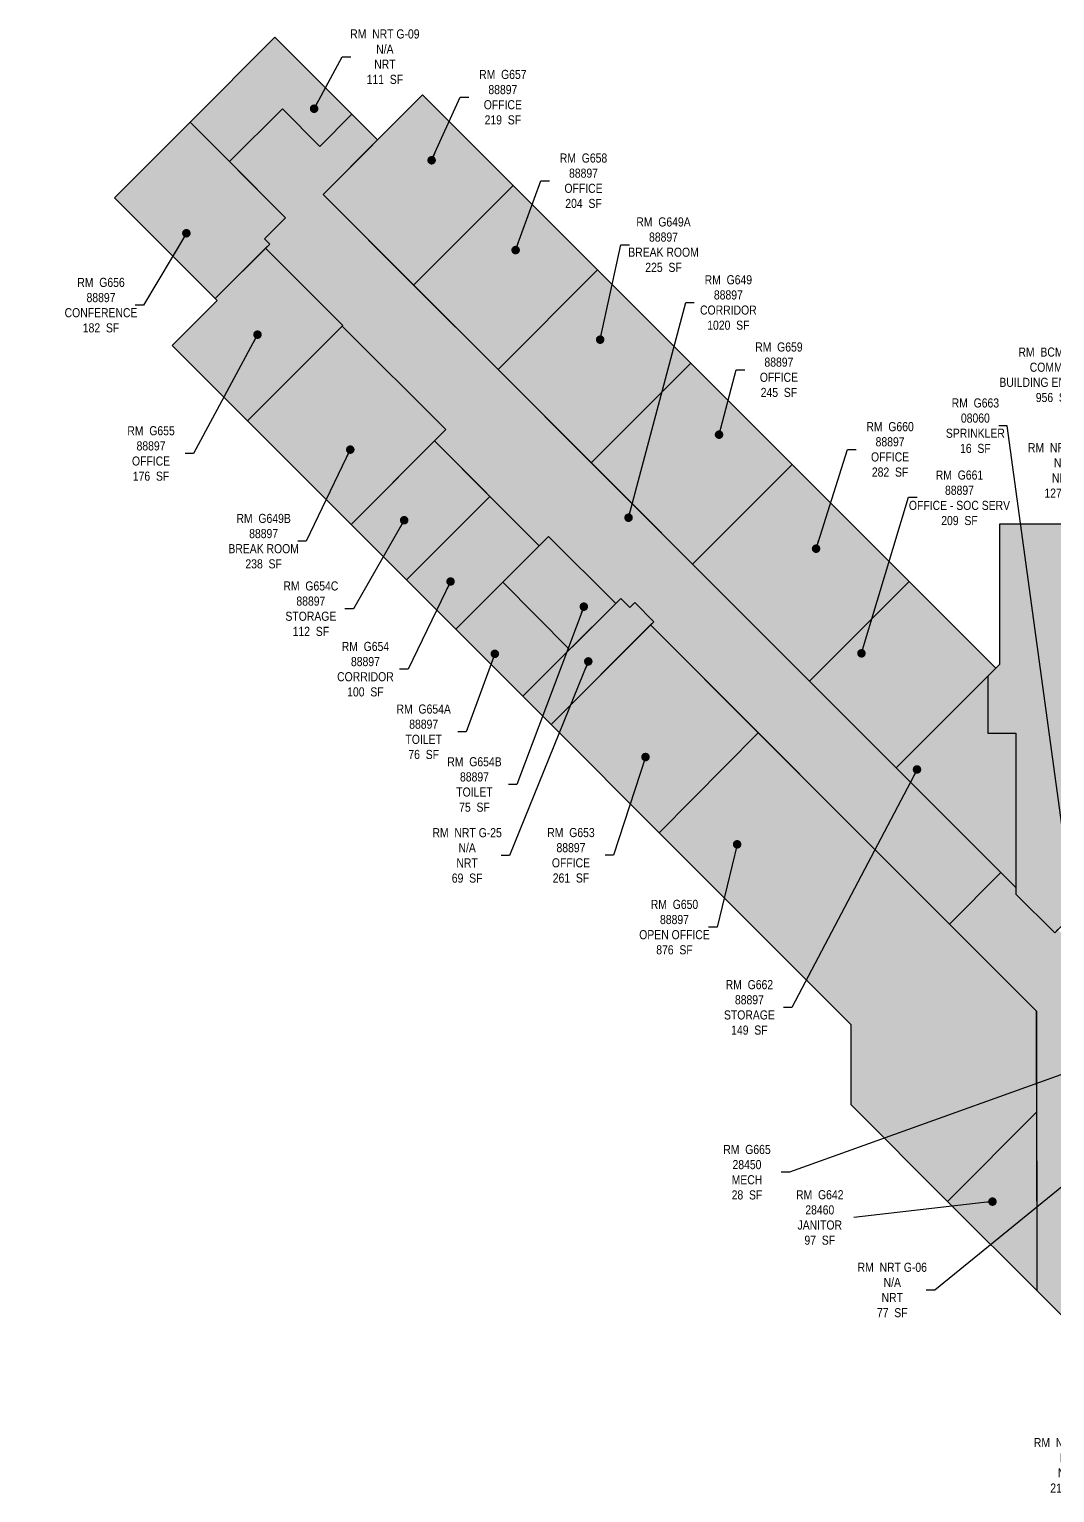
# Model space of a CAD drawing. Header units: inches. Extents: x -3327 to 3513, y 24 to 2921.
# Drawn here: x -3327 to -1972, y 988 to 2921 of the extents above; entities that cross this region are included whole.
import ezdxf

# ---------------------------------------------------------------- set-up
doc = ezdxf.new("R2010")
doc.units = ezdxf.units.IN
doc.header["$MEASUREMENT"] = 0
for name, color, linetype in [('0-LABEL', 3, 'Continuous'), ('1-NRT', 200, 'Continuous'), ('1-NRT-PTN', 253, 'Continuous'), ('2-BCM', 140, 'Continuous'), ('2-BCM-PTN', 250, 'Continuous'), ('3-FCM', 190, 'Continuous'), ('3-FCM-PTN', 9, 'Continuous'), ('4-OCC', 6, 'Continuous'), ('4-OCC-PTN', 95, 'Continuous')]:
    doc.layers.add(name, color=color, linetype=linetype)
doc.styles.add('ArialN', font='ARIALN.TTF')
doc.dimstyles.new('AB-120', dxfattribs={"dimscale": 120, "dimtxt": 0.125, "dimasz": 0.09375, "dimexe": 0.0625, "dimexo": 0.125, "dimgap": 0.375, "dimtad": 0, "dimtih": 1, "dimtoh": 1, "dimdec": 4, "dimrnd": 0.0625, "dimzin": 0, "dimdsep": 46, "dimlunit": 4, "dimtxsty": 'ArialN', "dimblk": 'ARCHTICK', "dimcen": 0.09375, "dimclrd": 256, "dimclre": 256, "dimclrt": 256, "dimadec": 0, "dimazin": 0, "dimtfac": 1, "dimtdec": 4, "dimtofl": 0, "dimtmove": 2, "dimatfit": 3, "dimldrblk": 'DOT', "dimfxl": 0, "dimfrac": 2, "dimtolj": 1, "dimtzin": 0, "dimlwd": -1, "dimlwe": -1, "dimarcsym": 0})

# ---------------------------------------------------------------- blocks, each defined once
blk = doc.blocks.new('_ArchTick')
at = {"const_width": 0.15}
blk.add_lwpolyline([(-0.5, -0.5), (0.5, 0.5)], dxfattribs=at)
blk = doc.blocks.new('_Dot')
at = {"lineweight": -2}
blk.add_line((-0.5, 0), (-1, 0), dxfattribs=at)
at = {"const_width": 0.5}
blk.add_lwpolyline([(-0.25, 0, 1), (0.25, 0, 1)], format="xyb", close=True, dxfattribs=at)

msp = doc.modelspace()

# ---------------------------------------------------------------- hatches: boundary and pattern name
at = {"layer": '1-NRT-PTN'}
for points in [[(-3002.1, 2910.8), (-3114.3, 2798.6), (-3062, 2746.3), (-2992.2, 2816), (-2942.7, 2766.5), (-2900.3, 2809)], [(-2674.5, 2040.1), (-2637.2, 2002.9), (-2501.5, 2138.6), (-2526.7, 2163.9), (-2532.9, 2157.4), (-2545.1, 2169.5), (-2674.5, 2040.1)]]:
    msp.add_hatch(color=256, dxfattribs=at).paths.add_polyline_path(points)
at = {"layer": '2-BCM-PTN'}
msp.add_hatch(color=256, dxfattribs=at).paths.add_polyline_path([(-1681.5, 2072), (-1681.5, 2267.5), (-1789.5, 2267.5), (-1936.5, 2267.5), (-2044.5, 2267.5), (-2044.5, 2086.5), (-2044.5, 2082.2), (-2049.6, 2077.1), (-2060.2, 2066.5), (-2060.2, 1991.5), (-2023.1, 1991.5), (-2023.1, 1787.5), (-2023.1, 1779), (-1971.7, 1727.6), (-1919, 1780.3), (-1919, 1787.7), (-1807.1, 1899.7), (-1807.1, 1904), (-1807.1, 1957.4), (-1814.3, 1964.7), (-1704, 2075), (-1691.3, 2062.3)])
at = {"layer": '3-FCM-PTN'}
msp.add_hatch(color=256, dxfattribs=at).paths.add_polyline_path([(-1670.1, 1820.4), (-1606.4, 1756.8), (-1680.3, 1682.9), (-1675.8, 1678.4), (-1729.2, 1625), (-1717.6, 1613.4), (-1610.8, 1613.4), (-1604.8, 1607.4), (-1596.3, 1607.4), (-1532.6, 1671), (-1472.4, 1610.8), (-1472.6, 1610.5), (-1472.6, 1608), (-1468.3, 1608), (-1468.3, 1509), (-1468.3, 1497.1), (-1485.7, 1479.6), (-1504.7, 1498.6), (-1504.7, 1503.7), (-1698.6, 1503.7), (-1723.2, 1479.1), (-1728.5, 1484.5), (-1788.8, 1424.2), (-1781.9, 1417.2), (-1807.1, 1392), (-1807.1, 1436.2), (-1919, 1436.2), (-1919, 1178.7), (-1995, 1254.7), (-1995.1, 1491.2), (-1995.7, 1561), (-1995.7, 1600.3), (-1995.7, 1624.3), (-2110.7, 1739.3), (-2042.8, 1807.2), (-2023.1, 1787.5), (-2023.1, 1779), (-1971.7, 1727.6), (-1967.4, 1731.9), (-1919, 1683.4), (-1919, 1680.4), (-1807.1, 1680.4), (-1807.1, 1683.4)])
at = {"layer": '4-OCC-PTN'}
for color, points in [(43, [(-2807, 2834.4), (-2687.2, 2714.7), (-2818.8, 2583.2), (-2938.5, 2702.9)]), (43, [(-2110.7, 1739.3), (-2505.7, 2134.4), (-2501.5, 2138.6), (-2526.7, 2163.9), (-2533.1, 2157.5), (-2545.1, 2169.5), (-2551.8, 2162.8), (-2640.4, 2251.4), (-2652.8, 2239), (-2791.2, 2377.4), (-2776.3, 2392.3), (-2913.1, 2529), (-2912.4, 2529.7), (-3014.5, 2631.8), (-3008.8, 2637.5), (-3015.7, 2644.4), (-2987.9, 2672.2), (-3062, 2746.3), (-2992.2, 2816), (-2942.7, 2766.5), (-2900.3, 2809), (-2866.4, 2775), (-2938.5, 2702.9), (-2042.8, 1807.2)]), (43, [(-3081, 2565.4), (-3008.8, 2637.5), (-3015.7, 2644.4), (-2987.9, 2672.2), (-3114.3, 2798.6), (-3214.2, 2698.7)]), (43, [(-2687.2, 2714.7), (-2575.7, 2603.2), (-2707.2, 2471.6), (-2818.8, 2583.2)]), (43, [(-3038.2, 2403.9), (-2912.4, 2529.7), (-3014.5, 2631.8), (-3081, 2565.4), (-3078.5, 2562.9), (-3137.9, 2503.5)]), (43, [(-2575.7, 2603.2), (-2452.7, 2480.2), (-2584.3, 2348.7), (-2707.2, 2471.6)]), (43, [(-2901.5, 2267.1), (-2776.3, 2392.3), (-2913.1, 2529), (-3038.2, 2403.9)]), (43, [(-2584.3, 2348.7), (-2452.7, 2480.2), (-2318.6, 2346.1), (-2450.1, 2214.6)]), (43, [(-2828.2, 2193.8), (-2717.9, 2304.1), (-2791.2, 2377.4), (-2901.5, 2267.1)]), (43, [(-2164.2, 2191.7), (-2295.7, 2060.1), (-2450.1, 2214.6), (-2318.6, 2346.1)]), (43, [(-2763.1, 2128.7), (-2652.8, 2239), (-2717.9, 2304.1), (-2828.2, 2193.8)]), (43, [(-2701.1, 2190.7), (-2640.4, 2251.4), (-2551.8, 2162.8), (-2612.9, 2101.8)]), (43, [(-2763.1, 2128.7), (-2674.5, 2040.1), (-2612.9, 2101.8), (-2701.1, 2190.7)]), (43, [(-2181.2, 1945.6), (-2295.7, 2060.1), (-2164.2, 2191.7), (-2049.6, 2077.1)]), (43, [(-2505.7, 2134.4), (-2637.2, 2002.9), (-2494.4, 1860), (-2363.3, 1992)]), (43, [(-2060.2, 2066.5), (-2060.2, 1991.5), (-2023.1, 1991.5), (-2023.1, 1787.5), (-2181.2, 1945.6)]), (43, [(-2494.4, 1860), (-2241.2, 1606.8), (-2241.2, 1500.9), (-2113.3, 1373), (-1995.1, 1491.2), (-1995.1, 1623.8), (-2363.3, 1992)]), (201, [(-1995.1, 1491.2), (-2113.3, 1373), (-1995, 1254.7), (-1995, 1326.3), (-1995, 1362.3)])]:
    msp.add_hatch(color=color, dxfattribs=at).paths.add_polyline_path(points)

# ---------------------------------------------------------------- linework, layer by layer
at = {"layer": '1-NRT'}
msp.add_lwpolyline([(-3002.1, 2910.8), (-3114.3, 2798.6), (-3062, 2746.3), (-2992.2, 2816), (-2942.7, 2766.5), (-2900.3, 2809), (-3002.1, 2910.8)], dxfattribs=at)
msp.add_lwpolyline([(-2674.5, 2040.1), (-2637.2, 2002.9), (-2501.5, 2138.6), (-2526.7, 2163.9), (-2532.9, 2157.4), (-2545.1, 2169.5), (-2674.5, 2040.1)], close=True, dxfattribs=at)
at = {"layer": '2-BCM'}
msp.add_lwpolyline([(-1681.5, 2072), (-1681.5, 2267.5), (-1789.5, 2267.5), (-1936.5, 2267.5), (-2044.5, 2267.5), (-2044.5, 2086.5), (-2044.5, 2082.2), (-2049.6, 2077.1), (-2060.2, 2066.5), (-2060.2, 1991.5), (-2023.1, 1991.5), (-2023.1, 1787.5), (-2023.1, 1779), (-1971.7, 1727.6), (-1919, 1780.3), (-1919, 1787.7), (-1807.1, 1899.7), (-1807.1, 1904), (-1807.1, 1957.4), (-1814.3, 1964.7), (-1704, 2075), (-1691.3, 2062.3), (-1681.5, 2072)], dxfattribs=at)
at = {"layer": '3-FCM'}
msp.add_lwpolyline([(-1919, 1178.7), (-1995, 1254.7), (-1995.1, 1491.2), (-1995.7, 1561), (-1995.7, 1600.3), (-1995.7, 1624.3), (-2110.7, 1739.3), (-2042.8, 1807.2), (-2023.1, 1787.5), (-2023.1, 1779), (-1971.7, 1727.6), (-1967.4, 1731.9)], dxfattribs=at)
at = {"layer": '4-OCC'}
for points in [[(-2807, 2834.4), (-2687.2, 2714.7), (-2818.8, 2583.2), (-2938.5, 2702.9), (-2807, 2834.4)], [(-2110.7, 1739.3), (-2505.7, 2134.4), (-2501.5, 2138.6), (-2526.7, 2163.9), (-2533.1, 2157.5), (-2545.1, 2169.5), (-2551.8, 2162.8), (-2640.4, 2251.4), (-2652.8, 2239), (-2791.2, 2377.4), (-2776.3, 2392.3), (-2913.1, 2529), (-2912.4, 2529.7), (-3014.5, 2631.8), (-3008.8, 2637.5), (-3015.7, 2644.4), (-2987.9, 2672.2), (-3062, 2746.3), (-2992.2, 2816), (-2942.7, 2766.5), (-2900.3, 2809), (-2866.4, 2775), (-2938.5, 2702.9), (-2042.8, 1807.2), (-2110.7, 1739.3)], [(-3081, 2565.4), (-3008.8, 2637.5), (-3015.7, 2644.4), (-2987.9, 2672.2), (-3114.3, 2798.6), (-3214.2, 2698.7), (-3081, 2565.4)], [(-2687.2, 2714.7), (-2575.7, 2603.2), (-2707.2, 2471.6), (-2818.8, 2583.2), (-2687.2, 2714.7)], [(-3038.2, 2403.9), (-2912.4, 2529.7), (-3014.5, 2631.8), (-3081, 2565.4), (-3078.5, 2562.9), (-3137.9, 2503.5), (-3038.2, 2403.9)], [(-2575.7, 2603.2), (-2452.7, 2480.2), (-2584.3, 2348.7), (-2707.2, 2471.6)], [(-2901.5, 2267.1), (-2776.3, 2392.3), (-2913.1, 2529), (-2913.1, 2529), (-3038.2, 2403.9), (-2901.5, 2267.1)], [(-2584.3, 2348.7), (-2452.7, 2480.2), (-2318.6, 2346.1), (-2450.1, 2214.6), (-2584.3, 2348.7)], [(-2828.2, 2193.8), (-2717.9, 2304.1), (-2791.2, 2377.4), (-2901.5, 2267.1), (-2828.2, 2193.8)], [(-2763.1, 2128.7), (-2652.8, 2239), (-2717.9, 2304.1), (-2828.2, 2193.8), (-2763.1, 2128.7)], [(-2701.1, 2190.7), (-2640.4, 2251.4), (-2551.8, 2162.8), (-2612.9, 2101.8)], [(-2763.1, 2128.7), (-2674.5, 2040.1), (-2612.9, 2101.8), (-2701.1, 2190.7), (-2763.1, 2128.7)], [(-2494.4, 1860), (-2241.2, 1606.8), (-2241.2, 1500.9), (-2113.3, 1373), (-1995.1, 1491.2), (-1995.1, 1623.8), (-2363.3, 1992), (-2494.4, 1860)]]:
    msp.add_lwpolyline(points, close=True, dxfattribs=at)
for points in [[(-2164.2, 2191.7), (-2295.7, 2060.1), (-2450.1, 2214.6), (-2318.6, 2346.1), (-2164.2, 2191.7)], [(-2181.2, 1945.6), (-2295.7, 2060.1), (-2164.2, 2191.7), (-2049.6, 2077.1), (-2049.6, 2077.1), (-2049.6, 2077.1), (-2181.2, 1945.6)], [(-2505.7, 2134.4), (-2637.2, 2002.9), (-2494.4, 1860), (-2363.3, 1992), (-2505.7, 2134.4)], [(-2060.2, 2066.5), (-2060.2, 1991.5), (-2023.1, 1991.5), (-2023.1, 1787.5), (-2181.2, 1945.6), (-2060.2, 2066.5)], [(-2236.1, 1864.7), (-2363.3, 1992)], [(-1995.1, 1491.2), (-2113.3, 1373), (-1995, 1254.7), (-1995, 1326.3), (-1995, 1362.3), (-1995.1, 1491.2)]]:
    msp.add_lwpolyline(points, dxfattribs=at)

# ---------------------------------------------------------------- texts
at = {"layer": '0-LABEL', "char_height": 12, "attachment_point": 5, "style": 'ArialN'}
for s, insert in [('RM  NRT G-09\\PN/A\\PNRT\\P111  SF', (-2856.8, 2884.9)), ('RM  G657\\P88897\\POFFICE\\P219  SF', (-2700.9, 2831.4)), ('RM  G658\\P88897\\POFFICE\\P204  SF', (-2594.3, 2721)), ('RM  G649A\\P88897\\PBREAK ROOM\\P225  SF', (-2488.6, 2636.6)), ('RM  G656\\P88897\\PCONFERENCE\\P182  SF', (-3231.9, 2556.7)), ('RM  G649\\P88897\\PCORRIDOR\\P1020  SF', (-2402.9, 2560.2)), ('RM  G659\\P88897\\POFFICE\\P245  SF', (-2336.1, 2471.4)), ('RM  BCM G-02\\PCOMMON\\PBUILDING ENTRANCE\\P956  SF', (-1972.6, 2464.7)), ('RM  G663\\P08060\\PSPRINKLER\\P16  SF', (-2076.5, 2397.5)), ('RM  G655\\P88897\\POFFICE\\P176  SF', (-3165.8, 2360.8)), ('RM  G660\\P88897\\POFFICE\\P282  SF', (-2189.2, 2366.2)), ('RM  NRT G-08\\PN/A\\PNRT\\P127  SF', (-1961.2, 2338.4)), ('RM  G661\\P88897\\POFFICE - SOC SERV\\P209  SF', (-2097.5, 2302.2)), ('RM  G649B\\P88897\\PBREAK ROOM\\P238  SF', (-3017, 2245)), ('RM  G654C\\P88897\\PSTORAGE\\P112  SF', (-2954.6, 2155.8)), ('RM  G654\\P88897\\PCORRIDOR\\P100  SF', (-2882.5, 2075.9)), ('RM  G654A\\P88897\\PTOILET\\P76  SF', (-2805.5, 1993.2)), ('RM  G654B\\P88897\\PTOILET\\P75  SF', (-2738.4, 1923.6)), ('RM  NRT G-25\\PN/A\\PNRT\\P69  SF', (-2748.1, 1829.9)), ('RM  G653\\P88897\\POFFICE\\P261  SF', (-2610.9, 1830.1)), ('RM  G650\\P88897\\POPEN OFFICE\\P876  SF', (-2474.1, 1735.2)), ('RM  G662\\P88897\\PSTORAGE\\P149  SF', (-2375.1, 1629.2)), ('RM  G665\\P28450\\PMECH\\P28  SF', (-2378.3, 1411.5)), ('RM  G642\\P28460\\PJANITOR\\P97  SF', (-2282.1, 1351.7)), ('RM  NRT G-06\\PN/A\\PNRT\\P77  SF', (-2186.3, 1255.9)), ('RM  NRT G-11\\PN/A\\PNRT\\P214  SF', (-1953.4, 1024.3))]:
    msp.add_mtext(s, dxfattribs=dict(at, insert=insert))

# ---------------------------------------------------------------- leaders
at = {"layer": '0-LABEL', "color": 1, "annotation_type": 0, "has_hookline": 1}
for points, hookline_direction, text_width in [([(-2950.3, 2816.2), (-2913.1, 2884.9), (-2901.8, 2884.9)], 0, 90), ([(-2795, 2748.1), (-2757.1, 2831.4), (-2745.9, 2831.4)], 0, 60.9), ([(-2684, 2629.5), (-2650.6, 2721), (-2639.3, 2721)], 0, 61), ([(-3119.1, 2651.7), (-3175.7, 2556.7), (-3186.9, 2556.7)], 1, 94.8), ([(-2572.3, 2511.2), (-2544.9, 2636.6), (-2533.6, 2636.6)], 0, 91.1), ([(-3025.1, 2517.8), (-3109.5, 2360.8), (-3120.8, 2360.8)], 1, 61), ([(-2415.2, 2385.7), (-2392.4, 2471.4), (-2381.1, 2471.4)], 0, 61), ([(-2902.5, 2365.9), (-2960.8, 2245), (-2972, 2245)], 1, 91.1), ([(-2287, 2235.1), (-2245.5, 2366.2), (-2234.2, 2366.2)], 0, 60.9), ([(-2227, 2096.9), (-2164.9, 2303.1), (-2153.6, 2303.1)], 0, 132.9), ([(-2831.3, 2272.7), (-2898.4, 2155.8), (-2909.6, 2155.8)], 1, 71), ([(-2770, 2191.7), (-2826.2, 2075.9), (-2837.5, 2075.9)], 1, 74), ([(-2593.9, 2158.5), (-2682.2, 1923.6), (-2693.4, 1923.6)], 1, 70), ([(-2711.5, 2096.2), (-2749.3, 1993.2), (-2760.5, 1993.2)], 1, 70.8), ([(-2512.4, 1959.9), (-2554.7, 1830.1), (-2565.9, 1830.1)], 1, 60.9), ([(-2153.6, 1943.5), (-2318.9, 1629.2), (-2330.1, 1629.2)], 1, 65.9), ([(-2391.3, 1844.6), (-2417.9, 1735.2), (-2429.1, 1735.2)], 1, 91.8)]:
    msp.add_leader(points, dimstyle='AB-120', dxfattribs=dict(at, hookline_direction=hookline_direction, text_width=text_width))
at = {"layer": '0-LABEL', "color": 34, "annotation_type": 0, "has_hookline": 1, "hookline_direction": 0, "text_width": 74}
msp.add_leader([(-2534.8, 2276), (-2459.2, 2560.2), (-2447.9, 2560.2)], dimstyle='AB-120', dxfattribs=at)
at = {"layer": '0-LABEL', "annotation_type": 0, "has_hookline": 1, "hookline_direction": 1}
for points, text_width in [([(-1870.9, 1997.5), (-1882.4, 2464.7), (-1893.6, 2464.7)], 142.6), ([(-1943.2, 1731.9), (-2034.4, 2397.5), (-2045.6, 2397.5)], 77.1), ([(-1864.5, 1746.2), (-1924.8, 2338.4), (-1936, 2338.4)], 90), ([(-2588, 2086.2), (-2691.9, 1829.9), (-2703.1, 1829.9)], 90), ([(-1606.5, 1682.1), (-2130.1, 1255.9), (-2141.3, 1255.9)], 89.9), ([(-1670, 1645.9), (-2322.1, 1411.5), (-2333.3, 1411.5)], 61), ([(-2053.9, 1372.7), (-2237.1, 1351.7)], 60.9), ([(-1837.3, 1292.7), (-1897.1, 1024.3), (-1908.4, 1024.3)], 88)]:
    msp.add_leader(points, dimstyle='AB-120', dxfattribs=dict(at, text_width=text_width))

doc.saveas('drawing.dxf')
